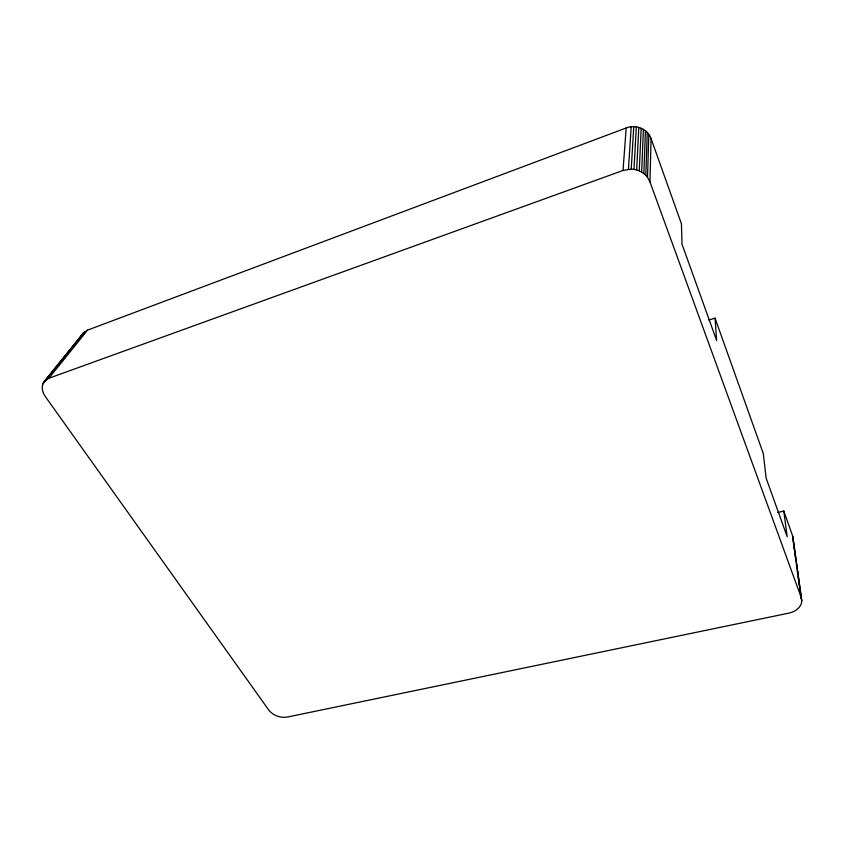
<?xml version="1.0" encoding="UTF-8"?>
<svg xmlns="http://www.w3.org/2000/svg" width="844" height="844" viewBox="0 0 844 844"><rect width="100%" height="100%" fill="white"/><g stroke="black" fill="none" stroke-linecap="round" stroke-linejoin="round"><path stroke-width="1.27" d="M801.8 600.844L801.241 597.584L649.964 181.924L651.083 138.627C647.696 128.763 635.616 124.163 626.195 127.961L87.565 330.109L83.429 332.916L44.542 381.129C40.681 385.56 42.147 392.26 45.365 396.606L268.772 710.057C273.066 715.606 280.619 718.233 287.466 717.031L788.75 613.155C794.805 611.942 801.547 607.638 801.8 600.844L792.727 536.14L783.781 511.042L777.609 512.519M649.964 181.924L647.517 177.345L648.825 134.323M647.517 177.345L645.829 175.341L647.264 132.434M645.829 175.341L643.866 173.569L645.449 130.767M643.866 173.569L641.651 172.049L643.413 129.354M641.651 172.049L639.246 170.836L641.187 128.214M639.246 170.836L636.671 169.929L638.803 127.381M636.671 169.929L633.981 169.359L636.323 126.853M44.542 381.129L48.857 378.26L623.02 170.467L631.217 169.117L633.77 126.642M628.442 169.233L631.206 126.758M623.02 170.467L626.195 127.961M793.265 539.316L793.466 543.483M83.429 332.916L76.076 342.738M48.857 378.26L87.565 330.109M43.561 382.48L84.611 331.776M42.833 383.999L49.321 375.949M50.946 373.934L53.372 370.917M54.997 368.902L56.611 366.887M58.236 364.872L70.4 349.785M72.014 347.77L74.451 344.753M708.854 320.034L715.047 318.146L763.271 453.502L766.183 478.326L787.188 536.742L783.781 511.042M631.217 169.117L633.981 169.359M651.083 138.627L681.435 223.829L681.994 244.127L716.64 340.512L715.047 318.146M792.727 536.14L801.241 597.584M793.824 546.047L794.352 549.898M794.71 552.461L795.955 561.45M796.303 564.014L796.841 567.864M797.19 570.428L797.548 572.992M798.086 576.842L799.321 585.82M799.679 588.384L800.207 592.235M800.566 594.798L801.093 598.649"/></g></svg>
